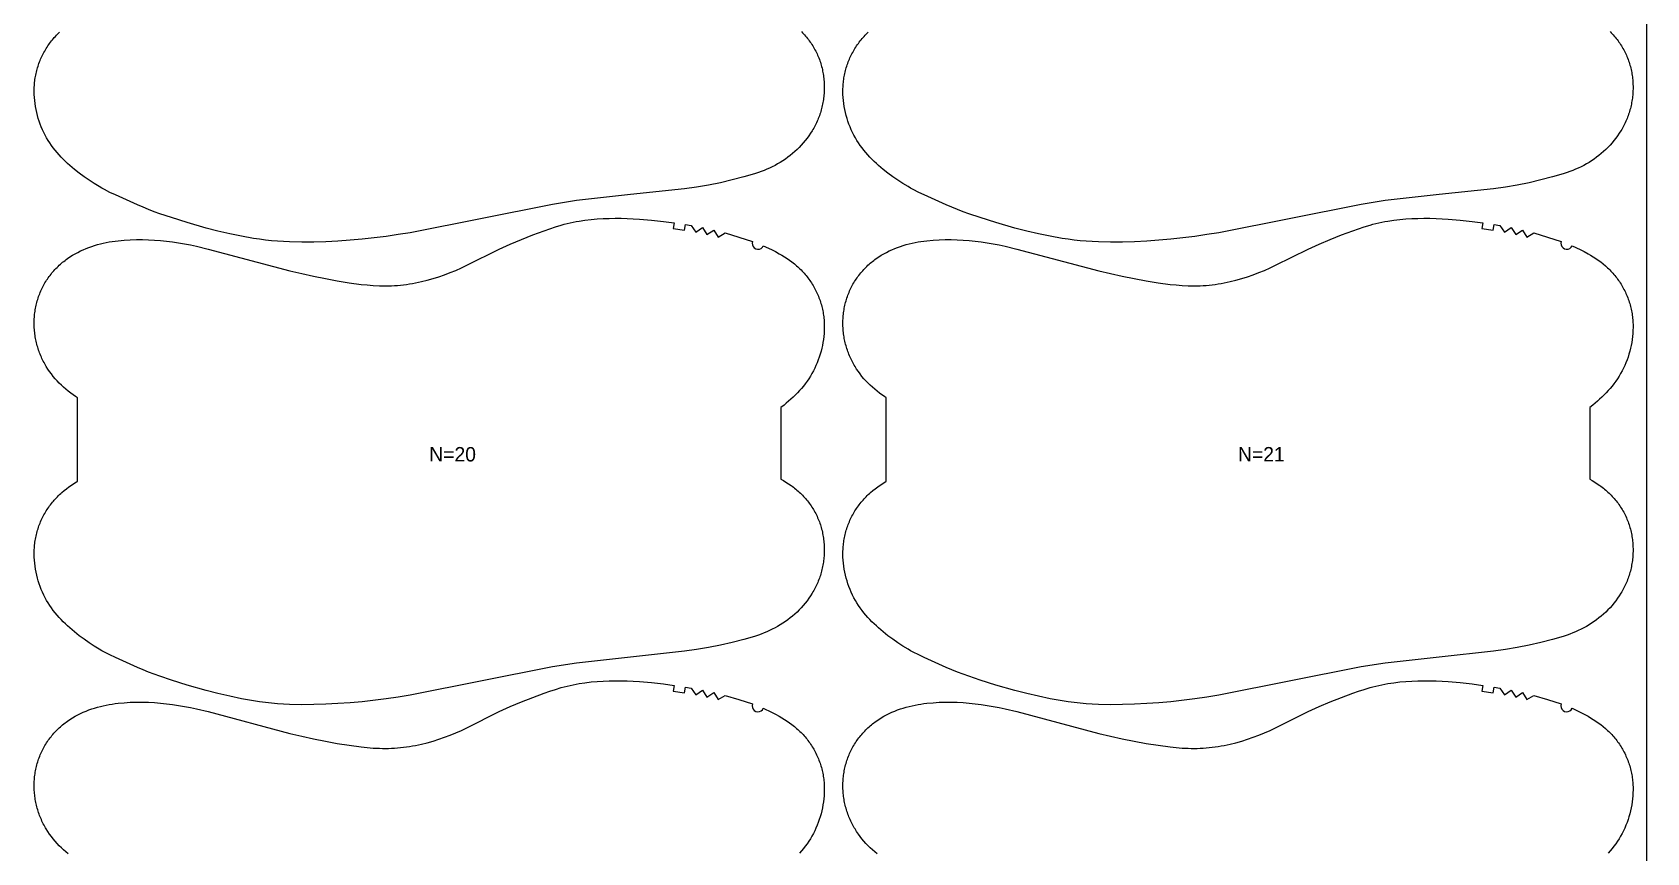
# Model space of a CAD drawing. Header units: inches. Extents: x 0 to 1960, y -78 to 1069.
# Drawn here: x 1401 to 1960, y 206 to 490 of the extents above; entities that cross this region are included whole.
import ezdxf

# ---------------------------------------------------------------- set-up
doc = ezdxf.new("R2010")
doc.units = ezdxf.units.IN

msp = doc.modelspace()

# ---------------------------------------------------------------- linework, layer by layer
at = {"layer": '1'}
for points in [[(0, -77.8574), (1959.7864, -77.8574), (1959.7864, 1068.9969), (0, 1068.9969), (0, -77.8574)], [(1653.9397, 416.1604), (1656.7459, 414.858), (1658.122, 414.1501), (1659.4776, 413.4018), (1660.3824, 412.8713), (1661.275, 412.32), (1662.1533, 411.7469), (1663.0151, 411.1507), (1663.8585, 410.53), (1664.6814, 409.8838), (1665.4817, 409.2107), (1665.8727, 408.8637), (1666.2573, 408.5095), (1666.6353, 408.1481), (1667.0064, 407.7795), (1667.3706, 407.4039), (1667.7278, 407.0213), (1668.0778, 406.6321), (1668.4206, 406.2363), (1668.7559, 405.8341), (1669.0837, 405.4257), (1669.4039, 405.0111), (1669.7163, 404.5906), (1670.0208, 404.1643), (1670.3173, 403.7323), (1670.6056, 403.2949), (1670.8858, 402.8521), (1671.1575, 402.4041), (1671.4208, 401.951), (1671.6754, 401.4931), (1671.9213, 401.0305), (1672.1585, 400.5633), (1672.3869, 400.0918), (1672.6063, 399.6161), (1672.8167, 399.1364), (1673.018, 398.6528), (1673.2102, 398.1656), (1673.3932, 397.6748), (1673.5668, 397.1808), (1673.731, 396.6836), (1673.8858, 396.1835), (1674.0311, 395.6805), (1674.1667, 395.1749), (1674.2926, 394.6669), (1674.4088, 394.1567), (1674.5151, 393.6443), (1674.6116, 393.13), (1674.6985, 392.6139), (1674.7757, 392.0963), (1674.8433, 391.5773), (1674.9014, 391.0571), (1674.9502, 390.5358), (1674.9895, 390.0137), (1675.0196, 389.4909), (1675.0405, 388.9676), (1675.055, 387.9201), (1675.0335, 386.8727), (1674.9766, 385.8267), (1674.885, 384.7835), (1674.759, 383.7441), (1674.5994, 382.7094), (1674.4066, 381.6802), (1674.1811, 380.6574), (1673.9236, 379.642), (1673.6346, 378.6348), (1673.3145, 377.6366), (1672.964, 376.6485), (1672.583, 375.6717), (1672.1716, 374.7076), (1671.73, 373.7573), (1671.2581, 372.8222), (1670.7559, 371.9037), (1670.2235, 371.003), (1669.661, 370.1215), (1669.0687, 369.2601), (1668.4482, 368.4187), (1667.8015, 367.5966), (1667.1304, 366.7934), (1666.4369, 366.0084), (1665.7229, 365.2413), (1664.9904, 364.4914), (1664.2412, 363.7582), (1663.4772, 363.0411), (1662.6991, 362.3397), (1661.9078, 361.6536), (1661.1041, 360.9821), (1660.055, 360.151), (1660.055, 335.3337), (1660.877, 334.8873), (1661.7806, 334.3568), (1662.6656, 333.796), (1663.5306, 333.205), (1663.9551, 332.8982), (1664.3741, 332.584), (1664.7873, 332.2623), (1665.1945, 331.9332), (1665.5956, 331.5967), (1665.9904, 331.2528), (1666.3786, 330.9016), (1666.7601, 330.5431), (1667.1347, 330.1772), (1667.5023, 329.8042), (1667.8626, 329.4242), (1668.2156, 329.0374), (1668.5611, 328.6438), (1668.899, 328.2436), (1669.2291, 327.8369), (1669.5512, 327.424), (1669.8652, 327.0049), (1670.1709, 326.5798), (1670.4683, 326.1488), (1670.7572, 325.7121), (1671.0373, 325.2699), (1671.3086, 324.8222), (1671.5709, 324.3691), (1671.8241, 323.911), (1672.068, 323.4478), (1672.3026, 322.9799), (1672.5278, 322.5073), (1672.7436, 322.0304), (1672.95, 321.5492), (1673.147, 321.064), (1673.3344, 320.5751), (1673.5123, 320.0826), (1673.6806, 319.5867), (1673.8393, 319.0876), (1673.9884, 318.5855), (1674.1278, 318.0807), (1674.2575, 317.5732), (1674.3774, 317.0634), (1674.4876, 316.5515), (1674.5879, 316.0376), (1674.6784, 315.5219), (1674.759, 315.0046), (1674.8299, 314.4859), (1674.891, 313.966), (1674.9424, 313.445), (1674.9841, 312.9231), (1675.0162, 312.4005), (1675.0387, 311.8773), (1675.0516, 311.3538), (1675.055, 310.8301), (1675.0489, 310.3063), (1675.0333, 309.7828), (1675.0083, 309.2595), (1674.9739, 308.7367), (1674.9301, 308.2147), (1674.877, 307.6934), (1674.8147, 307.1732), (1674.743, 306.6542), (1674.6622, 306.1366), (1674.572, 305.6205), (1674.4727, 305.1062), (1674.3641, 304.5938), (1674.2464, 304.0834), (1674.1195, 303.5754), (1673.9834, 303.0697), (1673.8382, 302.5667), (1673.6838, 302.0665), (1673.5203, 301.5692), (1673.3478, 301.0751), (1673.1661, 300.5843), (1672.9754, 300.097), (1672.7756, 299.6134), (1672.5668, 299.1336), (1672.3491, 298.6577), (1672.1227, 298.186), (1671.8878, 297.7183), (1671.6443, 297.2549), (1671.3927, 296.7959), (1671.1329, 296.3413), (1670.8651, 295.8912), (1670.3063, 295.0051), (1669.7175, 294.1383), (1669.0998, 293.2917), (1668.4547, 292.4659), (1667.7831, 291.6618), (1667.086, 290.88), (1666.3643, 290.121), (1665.6189, 289.3853), (1664.8507, 288.6737), (1664.0604, 287.9865), (1663.2489, 287.3245), (1662.4172, 286.6881), (1661.5661, 286.0779), (1660.6966, 285.4939), (1659.8099, 284.9363), (1658.9071, 284.4051), (1657.9892, 283.9003), (1657.0573, 283.4221), (1656.1125, 282.9704), (1655.1559, 282.5453), (1654.1887, 282.1465), (1653.2118, 281.7718), (1652.2266, 281.4189), (1651.2341, 281.0851), (1649.2321, 280.4652), (1647.2152, 279.8922), (1643.1607, 278.8344), (1639.0809, 277.8882), (1634.9744, 277.0588), (1630.8441, 276.3575), (1626.6947, 275.7862), (1607.9483, 273.7968), (1589.2128, 271.7068), (1580.9426, 270.3655), (1531.6347, 260.573), (1527.4989, 259.9069), (1523.3509, 259.3173), (1515.0311, 258.3276), (1510.8584, 257.9563), (1506.6788, 257.6705), (1502.4947, 257.4653), (1498.3071, 257.3416), (1494.1174, 257.308), (1489.9293, 257.3965), (1487.8373, 257.4977), (1485.7477, 257.6399), (1483.6614, 257.8241), (1481.5795, 258.0512), (1479.5025, 258.3215), (1477.4311, 258.6323), (1473.3053, 259.3614), (1469.2035, 260.2125), (1465.1241, 261.1654), (1461.0658, 262.2049), (1454.4491, 264.0931), (1449.0251, 265.8017), (1445.0522, 267.1351), (1443.0807, 267.842), (1441.1243, 268.5874), (1439.1856, 269.3765), (1437.2607, 270.2005), (1429.615, 273.6378), (1427.7277, 274.5454), (1425.867, 275.5033), (1424.9493, 276.0062), (1424.0407, 276.5255), (1422.2503, 277.6108), (1420.4955, 278.7546), (1418.7762, 279.9521), (1417.093, 281.2), (1415.4509, 282.5009), (1414.6472, 283.1724), (1413.8559, 283.8586), (1413.0778, 284.5599), (1412.3138, 285.277), (1411.5646, 286.0102), (1410.8321, 286.7601), (1410.1181, 287.5272), (1409.4246, 288.3122), (1408.7535, 289.1154), (1408.1068, 289.9375), (1407.4863, 290.7789), (1406.894, 291.6403), (1406.3315, 292.5218), (1405.7991, 293.4225), (1405.2969, 294.341), (1404.825, 295.2761), (1404.3834, 296.2264), (1403.972, 297.1905), (1403.591, 298.1673), (1403.2405, 299.1554), (1402.9204, 300.1536), (1402.6314, 301.1608), (1402.3739, 302.1762), (1402.1484, 303.199), (1401.9556, 304.2282), (1401.796, 305.263), (1401.67, 306.3023), (1401.5784, 307.3455), (1401.5215, 308.3915), (1401.5, 309.4389), (1401.5145, 310.4864), (1401.5354, 311.0097), (1401.5655, 311.5325), (1401.6048, 312.0546), (1401.6536, 312.5759), (1401.7117, 313.0961), (1401.7793, 313.6151), (1401.8565, 314.1327), (1401.9434, 314.6488), (1402.0399, 315.1631), (1402.1462, 315.6755), (1402.2624, 316.1857), (1402.3883, 316.6938), (1402.5239, 317.1993), (1402.6692, 317.7023), (1402.8239, 318.2024), (1402.9882, 318.6996), (1403.1618, 319.1936), (1403.3448, 319.6844), (1403.537, 320.1716), (1403.7383, 320.6552), (1403.9487, 321.1349), (1404.1681, 321.6106), (1404.3965, 322.0821), (1404.6336, 322.5493), (1404.8796, 323.0119), (1405.1342, 323.4698), (1405.3975, 323.9229), (1405.6692, 324.3709), (1405.9493, 324.8137), (1406.2377, 325.2511), (1406.5342, 325.6831), (1406.8387, 326.1094), (1407.1511, 326.5299), (1407.4713, 326.9445), (1407.7991, 327.353), (1408.1344, 327.7551), (1408.4772, 328.1509), (1408.8272, 328.5402), (1409.1844, 328.9227), (1409.5486, 329.2983), (1409.9197, 329.6669), (1410.2977, 330.0283), (1410.6823, 330.3825), (1411.0733, 330.7295), (1411.8736, 331.4026), (1412.6965, 332.0488), (1413.5399, 332.6695), (1414.4017, 333.2657), (1415.28, 333.8388), (1416.1725, 334.3901), (1416.5, 334.5821), (1416.5, 363.5716), (1415.8584, 363.9751), (1414.9889, 364.559), (1414.1378, 365.1693), (1413.3061, 365.8057), (1412.4946, 366.4677), (1411.7043, 367.1548), (1410.9361, 367.8665), (1410.1906, 368.6022), (1409.469, 369.3612), (1408.7719, 370.143), (1408.1003, 370.9471), (1407.4552, 371.7729), (1406.8375, 372.6195), (1406.2487, 373.4863), (1405.6899, 374.3724), (1405.4221, 374.8225), (1405.1623, 375.2771), (1404.9107, 375.7361), (1404.6672, 376.1995), (1404.4323, 376.6672), (1404.2058, 377.1389), (1403.9882, 377.6148), (1403.7794, 378.0945), (1403.5796, 378.5782), (1403.3889, 379.0655), (1403.2072, 379.5563), (1403.0347, 380.0504), (1402.8712, 380.5476), (1402.7168, 381.0479), (1402.5716, 381.5509), (1402.4355, 382.0566), (1402.3086, 382.5646), (1402.1909, 383.075), (1402.0823, 383.5874), (1401.983, 384.1017), (1401.8928, 384.6178), (1401.812, 385.1354), (1401.7403, 385.6544), (1401.678, 386.1746), (1401.6249, 386.6959), (1401.5811, 387.2179), (1401.5467, 387.7407), (1401.5217, 388.2639), (1401.5061, 388.7875), (1401.5, 389.3113), (1401.5034, 389.835), (1401.5163, 390.3585), (1401.5388, 390.8816), (1401.5709, 391.4043), (1401.6126, 391.9261), (1401.664, 392.4471), (1401.7251, 392.9671), (1401.796, 393.4858), (1401.8766, 394.0031), (1401.9671, 394.5187), (1402.0674, 395.0327), (1402.1776, 395.5446), (1402.2975, 396.0544), (1402.4272, 396.5618), (1402.5666, 397.0667), (1402.7157, 397.5688), (1402.8744, 398.0679), (1403.0427, 398.5638), (1403.2206, 399.0563), (1403.408, 399.5452), (1403.605, 400.0304), (1403.8114, 400.5115), (1404.0272, 400.9885), (1404.2524, 401.4611), (1404.487, 401.929), (1404.7309, 402.3922), (1404.9841, 402.8503), (1405.2464, 403.3033), (1405.5177, 403.7511), (1405.7978, 404.1933), (1406.0867, 404.63), (1406.384, 405.061), (1406.6898, 405.4861), (1407.0038, 405.9052), (1407.3259, 406.3181), (1407.656, 406.7248), (1407.9939, 407.1249), (1408.3394, 407.5186), (1408.6924, 407.9054), (1409.0527, 408.2854), (1409.4203, 408.6584), (1409.7949, 409.0243), (1410.1764, 409.3828), (1410.5646, 409.734), (1410.9594, 410.0779), (1411.3605, 410.4144), (1411.7677, 410.7435), (1412.1809, 411.0652), (1412.5999, 411.3794), (1413.0244, 411.6861), (1413.8894, 412.2772), (1414.7744, 412.838), (1415.678, 413.3685), (1416.5985, 413.8684), (1417.5345, 414.3377), (1418.4848, 414.7767), (1419.4483, 415.186), (1420.4239, 415.566), (1421.4103, 415.9173), (1422.4064, 416.2404), (1423.4111, 416.5356), (1424.4233, 416.8037), (1425.4419, 417.0451), (1426.466, 417.261), (1427.4952, 417.4529), (1428.5287, 417.6219), (1429.5658, 417.7694), (1430.606, 417.8967), (1432.6925, 418.0959), (1434.7837, 418.2284), (1436.8772, 418.2973), (1438.9714, 418.3036), (1441.0648, 418.2489), (1443.1557, 418.135), (1445.2433, 417.9658), (1447.3267, 417.7461), (1449.4051, 417.4804), (1451.4776, 417.1725), (1453.5432, 416.8223), (1455.6007, 416.4291), (1457.6489, 415.992), (1461.7182, 414.9996), (1490.0628, 407.4744), (1494.1364, 406.4961), (1498.2269, 405.5909), (1502.334, 404.7648), (1506.4557, 404.0152), (1510.5906, 403.3453), (1514.7429, 402.79), (1516.8269, 402.5697), (1518.9154, 402.4003), (1521.0068, 402.2934), (1522.0532, 402.267), (1523.0999, 402.2605), (1524.1466, 402.2751), (1525.1929, 402.3108), (1526.2386, 402.3672), (1527.2831, 402.4439), (1528.326, 402.5406), (1529.367, 402.657), (1530.4057, 402.7926), (1531.4416, 402.9472), (1532.4745, 403.1203), (1533.504, 403.3115), (1535.5527, 403.7458), (1537.5868, 404.2461), (1539.6052, 404.808), (1541.6067, 405.4281), (1543.589, 406.1062), (1545.5497, 406.843), (1547.4865, 407.6389), (1549.3982, 408.4923), (1551.2896, 409.3913), (1562.5331, 415.0095), (1566.3468, 416.7428), (1570.207, 418.371), (1574.1029, 419.9097), (1578.0326, 421.3625), (1580.0109, 422.0545), (1582.0009, 422.7103), (1584.0056, 423.3151), (1585.0144, 423.5936), (1586.028, 423.8538), (1587.0467, 424.0941), (1588.0701, 424.3148), (1589.0977, 424.5163), (1590.1291, 424.6992), (1592.2011, 425.0114), (1594.2822, 425.2557), (1596.3689, 425.437), (1598.4596, 425.5613), (1600.5529, 425.6351), (1602.6475, 425.6649), (1604.7424, 425.656), (1606.8365, 425.6093), (1608.9294, 425.5244), (1611.0201, 425.401), (1615.1937, 425.0446), (1619.3567, 424.5722), (1623.0279, 424.0839), (1622.7469, 422.1037), (1626.661, 421.5082), (1626.9823, 423.4822), (1628.9545, 423.1501), (1630.5556, 420.8291), (1632.8864, 422.415), (1634.4225, 420.0525), (1636.796, 421.5705), (1638.2578, 419.1621), (1640.6773, 420.6054), (1645.4681, 419.1777), (1650.2254, 417.6423), (1650.0962, 417.0358), (1650.1591, 416.4189), (1650.4079, 415.851), (1650.8187, 415.3865), (1651.352, 415.0703), (1651.9566, 414.9326), (1652.5743, 414.9867), (1653.1457, 415.2274), (1653.6159, 415.6316), (1653.9397, 416.1604)], [(1933.9397, 416.1604), (1936.7459, 414.858), (1938.122, 414.1501), (1939.4776, 413.4018), (1940.3824, 412.8713), (1941.275, 412.32), (1942.1533, 411.7469), (1943.0151, 411.1507), (1943.8585, 410.53), (1944.6814, 409.8838), (1945.4817, 409.2107), (1945.8727, 408.8637), (1946.2573, 408.5095), (1946.6353, 408.1481), (1947.0064, 407.7795), (1947.3706, 407.4039), (1947.7278, 407.0213), (1948.0778, 406.6321), (1948.4206, 406.2363), (1948.7559, 405.8341), (1949.0837, 405.4257), (1949.4039, 405.0111), (1949.7163, 404.5906), (1950.0208, 404.1643), (1950.3173, 403.7323), (1950.6056, 403.2949), (1950.8858, 402.8521), (1951.1575, 402.4041), (1951.4208, 401.951), (1951.6754, 401.4931), (1951.9213, 401.0305), (1952.1585, 400.5633), (1952.3869, 400.0918), (1952.6063, 399.6161), (1952.8167, 399.1364), (1953.018, 398.6528), (1953.2102, 398.1656), (1953.3932, 397.6748), (1953.5668, 397.1808), (1953.731, 396.6836), (1953.8858, 396.1835), (1954.0311, 395.6805), (1954.1667, 395.1749), (1954.2926, 394.6669), (1954.4088, 394.1567), (1954.5151, 393.6443), (1954.6116, 393.13), (1954.6985, 392.6139), (1954.7757, 392.0963), (1954.8433, 391.5773), (1954.9014, 391.0571), (1954.9502, 390.5358), (1954.9895, 390.0137), (1955.0196, 389.4909), (1955.0405, 388.9676), (1955.055, 387.9201), (1955.0335, 386.8727), (1954.9766, 385.8267), (1954.885, 384.7835), (1954.759, 383.7441), (1954.5994, 382.7094), (1954.4066, 381.6802), (1954.1811, 380.6574), (1953.9236, 379.642), (1953.6346, 378.6348), (1953.3145, 377.6366), (1952.964, 376.6485), (1952.583, 375.6717), (1952.1716, 374.7076), (1951.73, 373.7573), (1951.2581, 372.8222), (1950.7559, 371.9037), (1950.2235, 371.003), (1949.661, 370.1215), (1949.0687, 369.2601), (1948.4482, 368.4187), (1947.8015, 367.5966), (1947.1304, 366.7934), (1946.4369, 366.0084), (1945.7229, 365.2413), (1944.9904, 364.4914), (1944.2412, 363.7582), (1943.4772, 363.0411), (1942.6991, 362.3397), (1941.9078, 361.6536), (1941.1041, 360.9821), (1940.055, 360.151), (1940.055, 335.3337), (1940.877, 334.8873), (1941.7806, 334.3568), (1942.6656, 333.796), (1943.5306, 333.205), (1943.9551, 332.8982), (1944.3741, 332.584), (1944.7873, 332.2623), (1945.1945, 331.9332), (1945.5956, 331.5967), (1945.9904, 331.2528), (1946.3786, 330.9016), (1946.7601, 330.5431), (1947.1347, 330.1772), (1947.5023, 329.8042), (1947.8626, 329.4242), (1948.2156, 329.0374), (1948.5611, 328.6438), (1948.899, 328.2436), (1949.2291, 327.8369), (1949.5512, 327.424), (1949.8652, 327.0049), (1950.1709, 326.5798), (1950.4683, 326.1488), (1950.7572, 325.7121), (1951.0373, 325.2699), (1951.3086, 324.8222), (1951.5709, 324.3691), (1951.8241, 323.911), (1952.068, 323.4478), (1952.3026, 322.9799), (1952.5278, 322.5073), (1952.7436, 322.0304), (1952.95, 321.5492), (1953.147, 321.064), (1953.3344, 320.5751), (1953.5123, 320.0826), (1953.6806, 319.5867), (1953.8393, 319.0876), (1953.9884, 318.5855), (1954.1278, 318.0807), (1954.2575, 317.5732), (1954.3774, 317.0634), (1954.4876, 316.5515), (1954.5879, 316.0376), (1954.6784, 315.5219), (1954.759, 315.0046), (1954.8299, 314.4859), (1954.891, 313.966), (1954.9424, 313.445), (1954.9841, 312.9231), (1955.0162, 312.4005), (1955.0387, 311.8773), (1955.0516, 311.3538), (1955.055, 310.8301), (1955.0489, 310.3063), (1955.0333, 309.7828), (1955.0083, 309.2595), (1954.9739, 308.7367), (1954.9301, 308.2147), (1954.877, 307.6934), (1954.8147, 307.1732), (1954.743, 306.6542), (1954.6622, 306.1366), (1954.572, 305.6205), (1954.4727, 305.1062), (1954.3641, 304.5938), (1954.2464, 304.0834), (1954.1195, 303.5754), (1953.9834, 303.0697), (1953.8382, 302.5667), (1953.6838, 302.0665), (1953.5203, 301.5692), (1953.3478, 301.0751), (1953.1661, 300.5843), (1952.9754, 300.097), (1952.7756, 299.6134), (1952.5668, 299.1336), (1952.3491, 298.6577), (1952.1227, 298.186), (1951.8878, 297.7183), (1951.6443, 297.2549), (1951.3927, 296.7959), (1951.1329, 296.3413), (1950.8651, 295.8912), (1950.3063, 295.0051), (1949.7175, 294.1383), (1949.0998, 293.2917), (1948.4547, 292.4659), (1947.7831, 291.6618), (1947.086, 290.88), (1946.3643, 290.121), (1945.6189, 289.3853), (1944.8507, 288.6737), (1944.0604, 287.9865), (1943.2489, 287.3245), (1942.4172, 286.6881), (1941.5661, 286.0779), (1940.6966, 285.4939), (1939.8099, 284.9363), (1938.9071, 284.4051), (1937.9892, 283.9003), (1937.0573, 283.4221), (1936.1125, 282.9704), (1935.1559, 282.5453), (1934.1887, 282.1465), (1933.2118, 281.7718), (1932.2266, 281.4189), (1931.2341, 281.0851), (1929.2321, 280.4652), (1927.2152, 279.8922), (1923.1607, 278.8344), (1919.0809, 277.8882), (1914.9744, 277.0588), (1910.8441, 276.3575), (1906.6947, 275.7862), (1887.9483, 273.7968), (1869.2128, 271.7068), (1860.9426, 270.3655), (1811.6347, 260.573), (1807.4989, 259.9069), (1803.3509, 259.3173), (1795.0311, 258.3276), (1790.8584, 257.9563), (1786.6788, 257.6705), (1782.4947, 257.4653), (1778.3071, 257.3416), (1774.1174, 257.308), (1769.9293, 257.3965), (1767.8373, 257.4977), (1765.7477, 257.6399), (1763.6614, 257.8241), (1761.5795, 258.0512), (1759.5025, 258.3215), (1757.4311, 258.6323), (1753.3053, 259.3614), (1749.2035, 260.2125), (1745.1241, 261.1654), (1741.0658, 262.2049), (1734.4491, 264.0931), (1729.0251, 265.8017), (1725.0522, 267.1351), (1723.0807, 267.842), (1721.1243, 268.5874), (1719.1856, 269.3765), (1717.2607, 270.2005), (1709.615, 273.6378), (1707.7277, 274.5454), (1705.867, 275.5033), (1704.9493, 276.0062), (1704.0407, 276.5255), (1702.2503, 277.6108), (1700.4955, 278.7546), (1698.7762, 279.9521), (1697.093, 281.2), (1695.4509, 282.5009), (1694.6472, 283.1724), (1693.8559, 283.8586), (1693.0778, 284.5599), (1692.3138, 285.277), (1691.5646, 286.0102), (1690.8321, 286.7601), (1690.1181, 287.5272), (1689.4246, 288.3122), (1688.7535, 289.1154), (1688.1068, 289.9375), (1687.4863, 290.7789), (1686.894, 291.6403), (1686.3315, 292.5218), (1685.7991, 293.4225), (1685.2969, 294.341), (1684.825, 295.2761), (1684.3834, 296.2264), (1683.972, 297.1905), (1683.591, 298.1673), (1683.2405, 299.1554), (1682.9204, 300.1536), (1682.6314, 301.1608), (1682.3739, 302.1762), (1682.1484, 303.199), (1681.9556, 304.2282), (1681.796, 305.263), (1681.67, 306.3023), (1681.5784, 307.3455), (1681.5215, 308.3915), (1681.5, 309.4389), (1681.5145, 310.4864), (1681.5354, 311.0097), (1681.5655, 311.5325), (1681.6048, 312.0546), (1681.6536, 312.5759), (1681.7117, 313.0961), (1681.7793, 313.6151), (1681.8565, 314.1327), (1681.9434, 314.6488), (1682.0399, 315.1631), (1682.1462, 315.6755), (1682.2624, 316.1857), (1682.3883, 316.6938), (1682.5239, 317.1993), (1682.6692, 317.7023), (1682.8239, 318.2024), (1682.9882, 318.6996), (1683.1618, 319.1936), (1683.3448, 319.6844), (1683.537, 320.1716), (1683.7383, 320.6552), (1683.9487, 321.1349), (1684.1681, 321.6106), (1684.3965, 322.0821), (1684.6336, 322.5493), (1684.8796, 323.0119), (1685.1342, 323.4698), (1685.3975, 323.9229), (1685.6692, 324.3709), (1685.9493, 324.8137), (1686.2377, 325.2511), (1686.5342, 325.6831), (1686.8387, 326.1094), (1687.1511, 326.5299), (1687.4713, 326.9445), (1687.7991, 327.353), (1688.1344, 327.7551), (1688.4772, 328.1509), (1688.8272, 328.5402), (1689.1844, 328.9227), (1689.5486, 329.2983), (1689.9197, 329.6669), (1690.2977, 330.0283), (1690.6823, 330.3825), (1691.0733, 330.7295), (1691.8736, 331.4026), (1692.6965, 332.0488), (1693.5399, 332.6695), (1694.4017, 333.2657), (1695.28, 333.8388), (1696.1725, 334.3901), (1696.5, 334.5821), (1696.5, 363.5716), (1695.8584, 363.9751), (1694.9889, 364.559), (1694.1378, 365.1693), (1693.3061, 365.8057), (1692.4946, 366.4677), (1691.7043, 367.1548), (1690.9361, 367.8665), (1690.1906, 368.6022), (1689.469, 369.3612), (1688.7719, 370.143), (1688.1003, 370.9471), (1687.4552, 371.7729), (1686.8375, 372.6195), (1686.2487, 373.4863), (1685.6899, 374.3724), (1685.4221, 374.8225), (1685.1623, 375.2771), (1684.9107, 375.7361), (1684.6672, 376.1995), (1684.4323, 376.6672), (1684.2058, 377.1389), (1683.9882, 377.6148), (1683.7794, 378.0945), (1683.5796, 378.5782), (1683.3889, 379.0655), (1683.2072, 379.5563), (1683.0347, 380.0504), (1682.8712, 380.5476), (1682.7168, 381.0479), (1682.5716, 381.5509), (1682.4355, 382.0566), (1682.3086, 382.5646), (1682.1909, 383.075), (1682.0823, 383.5874), (1681.983, 384.1017), (1681.8928, 384.6178), (1681.812, 385.1354), (1681.7403, 385.6544), (1681.678, 386.1746), (1681.6249, 386.6959), (1681.5811, 387.2179), (1681.5467, 387.7407), (1681.5217, 388.2639), (1681.5061, 388.7875), (1681.5, 389.3113), (1681.5034, 389.835), (1681.5163, 390.3585), (1681.5388, 390.8816), (1681.5709, 391.4043), (1681.6126, 391.9261), (1681.664, 392.4471), (1681.7251, 392.9671), (1681.796, 393.4858), (1681.8766, 394.0031), (1681.9671, 394.5187), (1682.0674, 395.0327), (1682.1776, 395.5446), (1682.2975, 396.0544), (1682.4272, 396.5618), (1682.5666, 397.0667), (1682.7157, 397.5688), (1682.8744, 398.0679), (1683.0427, 398.5638), (1683.2206, 399.0563), (1683.408, 399.5452), (1683.605, 400.0304), (1683.8114, 400.5115), (1684.0272, 400.9885), (1684.2524, 401.4611), (1684.487, 401.929), (1684.7309, 402.3922), (1684.9841, 402.8503), (1685.2464, 403.3033), (1685.5177, 403.7511), (1685.7978, 404.1933), (1686.0867, 404.63), (1686.384, 405.061), (1686.6898, 405.4861), (1687.0038, 405.9052), (1687.3259, 406.3181), (1687.656, 406.7248), (1687.9939, 407.1249), (1688.3394, 407.5186), (1688.6924, 407.9054), (1689.0527, 408.2854), (1689.4203, 408.6584), (1689.7949, 409.0243), (1690.1764, 409.3828), (1690.5646, 409.734), (1690.9594, 410.0779), (1691.3605, 410.4144), (1691.7677, 410.7435), (1692.1809, 411.0652), (1692.5999, 411.3794), (1693.0244, 411.6861), (1693.8894, 412.2772), (1694.7744, 412.838), (1695.678, 413.3685), (1696.5985, 413.8684), (1697.5345, 414.3377), (1698.4848, 414.7767), (1699.4483, 415.186), (1700.4239, 415.566), (1701.4103, 415.9173), (1702.4064, 416.2404), (1703.4111, 416.5356), (1704.4233, 416.8037), (1705.4419, 417.0451), (1706.466, 417.261), (1707.4952, 417.4529), (1708.5287, 417.6219), (1709.5658, 417.7694), (1710.606, 417.8967), (1712.6925, 418.0959), (1714.7837, 418.2284), (1716.8772, 418.2973), (1718.9714, 418.3036), (1721.0648, 418.2489), (1723.1557, 418.135), (1725.2433, 417.9658), (1727.3267, 417.7461), (1729.4051, 417.4804), (1731.4776, 417.1725), (1733.5432, 416.8223), (1735.6007, 416.4291), (1737.6489, 415.992), (1741.7182, 414.9996), (1770.0628, 407.4744), (1774.1364, 406.4961), (1778.2269, 405.5909), (1782.334, 404.7648), (1786.4557, 404.0152), (1790.5906, 403.3453), (1794.7429, 402.79), (1796.8269, 402.5697), (1798.9154, 402.4003), (1801.0068, 402.2934), (1802.0532, 402.267), (1803.0999, 402.2605), (1804.1466, 402.2751), (1805.1929, 402.3108), (1806.2386, 402.3672), (1807.2831, 402.4439), (1808.326, 402.5406), (1809.367, 402.657), (1810.4057, 402.7926), (1811.4416, 402.9472), (1812.4745, 403.1203), (1813.504, 403.3115), (1815.5527, 403.7458), (1817.5868, 404.2461), (1819.6052, 404.808), (1821.6067, 405.4281), (1823.589, 406.1062), (1825.5497, 406.843), (1827.4865, 407.6389), (1829.3982, 408.4923), (1831.2896, 409.3913), (1842.5331, 415.0095), (1846.3468, 416.7428), (1850.207, 418.371), (1854.1029, 419.9097), (1858.0326, 421.3625), (1860.0109, 422.0545), (1862.0009, 422.7103), (1864.0056, 423.3151), (1865.0144, 423.5936), (1866.028, 423.8538), (1867.0467, 424.0941), (1868.0701, 424.3148), (1869.0977, 424.5163), (1870.1291, 424.6992), (1872.2011, 425.0114), (1874.2822, 425.2557), (1876.3689, 425.437), (1878.4596, 425.5613), (1880.5529, 425.6351), (1882.6475, 425.6649), (1884.7424, 425.656), (1886.8365, 425.6093), (1888.9294, 425.5244), (1891.0201, 425.401), (1895.1937, 425.0446), (1899.3567, 424.5722), (1903.0279, 424.0839), (1902.7469, 422.1037), (1906.661, 421.5082), (1906.9823, 423.4822), (1908.9545, 423.1501), (1910.5556, 420.8291), (1912.8864, 422.415), (1914.4225, 420.0525), (1916.796, 421.5705), (1918.2578, 419.1621), (1920.6773, 420.6054), (1925.4681, 419.1777), (1930.2254, 417.6423), (1930.0962, 417.0358), (1930.1591, 416.4189), (1930.4079, 415.851), (1930.8187, 415.3865), (1931.352, 415.0703), (1931.9566, 414.9326), (1932.5743, 414.9867), (1933.1457, 415.2274), (1933.6159, 415.6316), (1933.9397, 416.1604)]]:
    msp.add_lwpolyline(points, close=True, dxfattribs=at)
for points in [[(1667.1347, 490.2602), (1667.5023, 489.8872), (1667.8626, 489.5072), (1668.2156, 489.1204), (1668.5611, 488.7268), (1668.899, 488.3266), (1669.2291, 487.9199), (1669.5512, 487.507), (1669.8652, 487.0879), (1670.1709, 486.6628), (1670.4683, 486.2318), (1670.7572, 485.7951), (1671.0373, 485.3529), (1671.3086, 484.9052), (1671.5709, 484.4521), (1671.8241, 483.994), (1672.068, 483.5308), (1672.3026, 483.0629), (1672.5278, 482.5903), (1672.7436, 482.1134), (1672.95, 481.6322), (1673.147, 481.147), (1673.3344, 480.6581), (1673.5123, 480.1656), (1673.6806, 479.6697), (1673.8393, 479.1706), (1673.9884, 478.6685), (1674.1278, 478.1637), (1674.2575, 477.6562), (1674.3774, 477.1464), (1674.4876, 476.6345), (1674.5879, 476.1206), (1674.6784, 475.6049), (1674.759, 475.0876), (1674.8299, 474.5689), (1674.891, 474.049), (1674.9424, 473.528), (1674.9841, 473.0061), (1675.0162, 472.4835), (1675.0387, 471.9603), (1675.0516, 471.4368), (1675.055, 470.9131), (1675.0489, 470.3893), (1675.0333, 469.8658), (1675.0083, 469.3425), (1674.9739, 468.8197), (1674.9301, 468.2977), (1674.877, 467.7764), (1674.8147, 467.2562), (1674.743, 466.7372), (1674.6622, 466.2196), (1674.572, 465.7035), (1674.4727, 465.1892), (1674.3641, 464.6768), (1674.2464, 464.1664), (1674.1195, 463.6584), (1673.9834, 463.1527), (1673.8382, 462.6497), (1673.6838, 462.1495), (1673.5203, 461.6522), (1673.3478, 461.1581), (1673.1661, 460.6673), (1672.9754, 460.18), (1672.7756, 459.6964), (1672.5668, 459.2166), (1672.3491, 458.7407), (1672.1227, 458.269), (1671.8878, 457.8013), (1671.6443, 457.3379), (1671.3927, 456.8789), (1671.1329, 456.4243), (1670.8651, 455.9742), (1670.3063, 455.0881), (1669.7175, 454.2213), (1669.0998, 453.3747), (1668.4547, 452.5489), (1667.7831, 451.7448), (1667.086, 450.963), (1666.3643, 450.204), (1665.6189, 449.4683), (1664.8507, 448.7567), (1664.0604, 448.0695), (1663.2489, 447.4075), (1662.4172, 446.7711), (1661.5661, 446.1609), (1660.6966, 445.5769), (1659.8099, 445.0193), (1658.9071, 444.4881), (1657.9892, 443.9833), (1657.0573, 443.5051), (1656.1125, 443.0534), (1655.1559, 442.6283), (1654.1887, 442.2295), (1653.2118, 441.8548), (1652.2266, 441.5019), (1651.2341, 441.1681), (1649.2321, 440.5482), (1647.2152, 439.9752), (1643.1607, 438.9174), (1639.0809, 437.9712), (1634.9744, 437.1418), (1630.8441, 436.4405), (1626.6947, 435.8692), (1607.9483, 433.8798), (1589.2128, 431.7898), (1580.9426, 430.4485), (1531.6347, 420.656), (1527.4989, 419.9899), (1523.3509, 419.4003), (1515.0311, 418.4106), (1510.8584, 418.0393), (1506.6788, 417.7535), (1502.4947, 417.5483), (1498.3071, 417.4246), (1494.1174, 417.391), (1489.9293, 417.4795), (1487.8373, 417.5807), (1485.7477, 417.7229), (1483.6614, 417.9071), (1481.5795, 418.1342), (1479.5025, 418.4045), (1477.4311, 418.7153), (1473.3053, 419.4444), (1469.2035, 420.2955), (1465.1241, 421.2484), (1461.0658, 422.2879), (1454.4491, 424.1761), (1449.0251, 425.8847), (1445.0522, 427.2181), (1443.0807, 427.925), (1441.1243, 428.6704), (1439.1856, 429.4595), (1437.2607, 430.2835), (1429.615, 433.7208), (1427.7277, 434.6284), (1425.867, 435.5863), (1424.9493, 436.0892), (1424.0407, 436.6085), (1422.2503, 437.6938), (1420.4955, 438.8376), (1418.7762, 440.0351), (1417.093, 441.283), (1415.4509, 442.5839), (1414.6472, 443.2554), (1413.8559, 443.9416), (1413.0778, 444.6429), (1412.3138, 445.36), (1411.5646, 446.0932), (1410.8321, 446.8431), (1410.1181, 447.6102), (1409.4246, 448.3952), (1408.7535, 449.1984), (1408.1068, 450.0205), (1407.4863, 450.8619), (1406.894, 451.7233), (1406.3315, 452.6048), (1405.7991, 453.5055), (1405.2969, 454.424), (1404.825, 455.3591), (1404.3834, 456.3094), (1403.972, 457.2735), (1403.591, 458.2503), (1403.2405, 459.2384), (1402.9204, 460.2366), (1402.6314, 461.2438), (1402.3739, 462.2592), (1402.1484, 463.282), (1401.9556, 464.3112), (1401.796, 465.346), (1401.67, 466.3853), (1401.5784, 467.4285), (1401.5215, 468.4745), (1401.5, 469.5219), (1401.5145, 470.5694), (1401.5354, 471.0927), (1401.5655, 471.6155), (1401.6048, 472.1376), (1401.6536, 472.6589), (1401.7117, 473.1791), (1401.7793, 473.6981), (1401.8565, 474.2157), (1401.9434, 474.7318), (1402.0399, 475.2461), (1402.1462, 475.7585), (1402.2624, 476.2687), (1402.3883, 476.7768), (1402.5239, 477.2823), (1402.6692, 477.7853), (1402.8239, 478.2854), (1402.9882, 478.7826), (1403.1618, 479.2766), (1403.3448, 479.7674), (1403.537, 480.2546), (1403.7383, 480.7382), (1403.9487, 481.2179), (1404.1681, 481.6936), (1404.3965, 482.1651), (1404.6336, 482.6323), (1404.8796, 483.0949), (1405.1342, 483.5528), (1405.3975, 484.0059), (1405.6692, 484.4539), (1405.9493, 484.8967), (1406.2377, 485.3341), (1406.5342, 485.7661), (1406.8387, 486.1924), (1407.1511, 486.6129), (1407.4713, 487.0275), (1407.7991, 487.436), (1408.1344, 487.8381), (1408.4772, 488.2339), (1408.8272, 488.6232), (1409.1844, 489.0057), (1409.5486, 489.3813), (1409.9197, 489.7499), (1410.2977, 490.1113)], [(1947.1347, 490.2602), (1947.5023, 489.8872), (1947.8626, 489.5072), (1948.2156, 489.1204), (1948.5611, 488.7268), (1948.899, 488.3266), (1949.2291, 487.9199), (1949.5512, 487.507), (1949.8652, 487.0879), (1950.1709, 486.6628), (1950.4683, 486.2318), (1950.7572, 485.7951), (1951.0373, 485.3529), (1951.3086, 484.9052), (1951.5709, 484.4521), (1951.8241, 483.994), (1952.068, 483.5308), (1952.3026, 483.0629), (1952.5278, 482.5903), (1952.7436, 482.1134), (1952.95, 481.6322), (1953.147, 481.147), (1953.3344, 480.6581), (1953.5123, 480.1656), (1953.6806, 479.6697), (1953.8393, 479.1706), (1953.9884, 478.6685), (1954.1278, 478.1637), (1954.2575, 477.6562), (1954.3774, 477.1464), (1954.4876, 476.6345), (1954.5879, 476.1206), (1954.6784, 475.6049), (1954.759, 475.0876), (1954.8299, 474.5689), (1954.891, 474.049), (1954.9424, 473.528), (1954.9841, 473.0061), (1955.0162, 472.4835), (1955.0387, 471.9603), (1955.0516, 471.4368), (1955.055, 470.9131), (1955.0489, 470.3893), (1955.0333, 469.8658), (1955.0083, 469.3425), (1954.9739, 468.8197), (1954.9301, 468.2977), (1954.877, 467.7764), (1954.8147, 467.2562), (1954.743, 466.7372), (1954.6622, 466.2196), (1954.572, 465.7035), (1954.4727, 465.1892), (1954.3641, 464.6768), (1954.2464, 464.1664), (1954.1195, 463.6584), (1953.9834, 463.1527), (1953.8382, 462.6497), (1953.6838, 462.1495), (1953.5203, 461.6522), (1953.3478, 461.1581), (1953.1661, 460.6673), (1952.9754, 460.18), (1952.7756, 459.6964), (1952.5668, 459.2166), (1952.3491, 458.7407), (1952.1227, 458.269), (1951.8878, 457.8013), (1951.6443, 457.3379), (1951.3927, 456.8789), (1951.1329, 456.4243), (1950.8651, 455.9742), (1950.3063, 455.0881), (1949.7175, 454.2213), (1949.0998, 453.3747), (1948.4547, 452.5489), (1947.7831, 451.7448), (1947.086, 450.963), (1946.3643, 450.204), (1945.6189, 449.4683), (1944.8507, 448.7567), (1944.0604, 448.0695), (1943.2489, 447.4075), (1942.4172, 446.7711), (1941.5661, 446.1609), (1940.6966, 445.5769), (1939.8099, 445.0193), (1938.9071, 444.4881), (1937.9892, 443.9833), (1937.0573, 443.5051), (1936.1125, 443.0534), (1935.1559, 442.6283), (1934.1887, 442.2295), (1933.2118, 441.8548), (1932.2266, 441.5019), (1931.2341, 441.1681), (1929.2321, 440.5482), (1927.2152, 439.9752), (1923.1607, 438.9174), (1919.0809, 437.9712), (1914.9744, 437.1418), (1910.8441, 436.4405), (1906.6947, 435.8692), (1887.9483, 433.8798), (1869.2128, 431.7898), (1860.9426, 430.4485), (1811.6347, 420.656), (1807.4989, 419.9899), (1803.3509, 419.4003), (1795.0311, 418.4106), (1790.8584, 418.0393), (1786.6788, 417.7535), (1782.4947, 417.5483), (1778.3071, 417.4246), (1774.1174, 417.391), (1769.9293, 417.4795), (1767.8373, 417.5807), (1765.7477, 417.7229), (1763.6614, 417.9071), (1761.5795, 418.1342), (1759.5025, 418.4045), (1757.4311, 418.7153), (1753.3053, 419.4444), (1749.2035, 420.2955), (1745.1241, 421.2484), (1741.0658, 422.2879), (1734.4491, 424.1761), (1729.0251, 425.8847), (1725.0522, 427.2181), (1723.0807, 427.925), (1721.1243, 428.6704), (1719.1856, 429.4595), (1717.2607, 430.2835), (1709.615, 433.7208), (1707.7277, 434.6284), (1705.867, 435.5863), (1704.9493, 436.0892), (1704.0407, 436.6085), (1702.2503, 437.6938), (1700.4955, 438.8376), (1698.7762, 440.0351), (1697.093, 441.283), (1695.4509, 442.5839), (1694.6472, 443.2554), (1693.8559, 443.9416), (1693.0778, 444.6429), (1692.3138, 445.36), (1691.5646, 446.0932), (1690.8321, 446.8431), (1690.1181, 447.6102), (1689.4246, 448.3952), (1688.7535, 449.1984), (1688.1068, 450.0205), (1687.4863, 450.8619), (1686.894, 451.7233), (1686.3315, 452.6048), (1685.7991, 453.5055), (1685.2969, 454.424), (1684.825, 455.3591), (1684.3834, 456.3094), (1683.972, 457.2735), (1683.591, 458.2503), (1683.2405, 459.2384), (1682.9204, 460.2366), (1682.6314, 461.2438), (1682.3739, 462.2592), (1682.1484, 463.282), (1681.9556, 464.3112), (1681.796, 465.346), (1681.67, 466.3853), (1681.5784, 467.4285), (1681.5215, 468.4745), (1681.5, 469.5219), (1681.5145, 470.5694), (1681.5354, 471.0927), (1681.5655, 471.6155), (1681.6048, 472.1376), (1681.6536, 472.6589), (1681.7117, 473.1791), (1681.7793, 473.6981), (1681.8565, 474.2157), (1681.9434, 474.7318), (1682.0399, 475.2461), (1682.1462, 475.7585), (1682.2624, 476.2687), (1682.3883, 476.7768), (1682.5239, 477.2823), (1682.6692, 477.7853), (1682.8239, 478.2854), (1682.9882, 478.7826), (1683.1618, 479.2766), (1683.3448, 479.7674), (1683.537, 480.2546), (1683.7383, 480.7382), (1683.9487, 481.2179), (1684.1681, 481.6936), (1684.3965, 482.1651), (1684.6336, 482.6323), (1684.8796, 483.0949), (1685.1342, 483.5528), (1685.3975, 484.0059), (1685.6692, 484.4539), (1685.9493, 484.8967), (1686.2377, 485.3341), (1686.5342, 485.7661), (1686.8387, 486.1924), (1687.1511, 486.6129), (1687.4713, 487.0275), (1687.7991, 487.436), (1688.1344, 487.8381), (1688.4772, 488.2339), (1688.8272, 488.6232), (1689.1844, 489.0057), (1689.5486, 489.3813), (1689.9197, 489.7499), (1690.2977, 490.1113)], [(1413.3061, 205.7227), (1412.4946, 206.3847), (1411.7043, 207.0718), (1410.9361, 207.7835), (1410.1906, 208.5192), (1409.469, 209.2782), (1408.7719, 210.06), (1408.1003, 210.8641), (1407.4552, 211.6899), (1406.8375, 212.5365), (1406.2487, 213.4033), (1405.6899, 214.2894), (1405.4221, 214.7395), (1405.1623, 215.1941), (1404.9107, 215.6531), (1404.6672, 216.1165), (1404.4323, 216.5842), (1404.2058, 217.0559), (1403.9882, 217.5318), (1403.7794, 218.0115), (1403.5796, 218.4952), (1403.3889, 218.9825), (1403.2072, 219.4733), (1403.0347, 219.9674), (1402.8712, 220.4646), (1402.7168, 220.9649), (1402.5716, 221.4679), (1402.4355, 221.9736), (1402.3086, 222.4816), (1402.1909, 222.992), (1402.0823, 223.5044), (1401.983, 224.0187), (1401.8928, 224.5348), (1401.812, 225.0524), (1401.7403, 225.5714), (1401.678, 226.0916), (1401.6249, 226.6129), (1401.5811, 227.1349), (1401.5467, 227.6577), (1401.5217, 228.1809), (1401.5061, 228.7045), (1401.5, 229.2283), (1401.5034, 229.752), (1401.5163, 230.2755), (1401.5388, 230.7986), (1401.5709, 231.3213), (1401.6126, 231.8431), (1401.664, 232.3641), (1401.7251, 232.8841), (1401.796, 233.4028), (1401.8766, 233.9201), (1401.9671, 234.4357), (1402.0674, 234.9497), (1402.1776, 235.4616), (1402.2975, 235.9714), (1402.4272, 236.4788), (1402.5666, 236.9837), (1402.7157, 237.4858), (1402.8744, 237.9849), (1403.0427, 238.4808), (1403.2206, 238.9733), (1403.408, 239.4622), (1403.605, 239.9474), (1403.8114, 240.4285), (1404.0272, 240.9055), (1404.2524, 241.3781), (1404.487, 241.846), (1404.7309, 242.3092), (1404.9841, 242.7673), (1405.2464, 243.2203), (1405.5177, 243.6681), (1405.7978, 244.1103), (1406.0867, 244.547), (1406.384, 244.978), (1406.6898, 245.4031), (1407.0038, 245.8222), (1407.3259, 246.2351), (1407.656, 246.6418), (1407.9939, 247.0419), (1408.3394, 247.4356), (1408.6924, 247.8224), (1409.0527, 248.2024), (1409.4203, 248.5754), (1409.7949, 248.9413), (1410.1764, 249.2998), (1410.5646, 249.651), (1410.9594, 249.9949), (1411.3605, 250.3314), (1411.7677, 250.6605), (1412.1809, 250.9822), (1412.5999, 251.2964), (1413.0244, 251.6031), (1413.8894, 252.1942), (1414.7744, 252.755), (1415.678, 253.2855), (1416.5985, 253.7854), (1417.5345, 254.2547), (1418.4848, 254.6937), (1419.4483, 255.103), (1420.4239, 255.483), (1421.4103, 255.8343), (1422.4064, 256.1574), (1423.4111, 256.4526), (1424.4233, 256.7207), (1425.4419, 256.9621), (1426.466, 257.178), (1427.4952, 257.3699), (1428.5287, 257.5389), (1429.5658, 257.6864), (1430.606, 257.8137), (1432.6925, 258.0129), (1434.7837, 258.1454), (1436.8772, 258.2143), (1438.9714, 258.2206), (1441.0648, 258.1659), (1443.1557, 258.052), (1445.2433, 257.8828), (1447.3267, 257.6631), (1449.4051, 257.3974), (1451.4776, 257.0895), (1453.5432, 256.7393), (1455.6007, 256.3461), (1457.6489, 255.909), (1461.7182, 254.9166), (1490.0628, 247.3914), (1494.1364, 246.4131), (1498.2269, 245.5079), (1502.334, 244.6818), (1506.4557, 243.9322), (1510.5906, 243.2623), (1514.7429, 242.707), (1516.8269, 242.4867), (1518.9154, 242.3173), (1521.0068, 242.2104), (1522.0532, 242.184), (1523.0999, 242.1775), (1524.1466, 242.1921), (1525.1929, 242.2278), (1526.2386, 242.2842), (1527.2831, 242.3609), (1528.326, 242.4576), (1529.367, 242.574), (1530.4057, 242.7096), (1531.4416, 242.8642), (1532.4745, 243.0373), (1533.504, 243.2285), (1535.5527, 243.6628), (1537.5868, 244.1631), (1539.6052, 244.725), (1541.6067, 245.3451), (1543.589, 246.0232), (1545.5497, 246.76), (1547.4865, 247.5559), (1549.3982, 248.4093), (1551.2896, 249.3083), (1562.5331, 254.9265), (1566.3468, 256.6598), (1570.207, 258.288), (1574.1029, 259.8267), (1578.0326, 261.2795), (1580.0109, 261.9715), (1582.0009, 262.6273), (1584.0056, 263.2321), (1585.0144, 263.5106), (1586.028, 263.7708), (1587.0467, 264.0111), (1588.0701, 264.2318), (1589.0977, 264.4333), (1590.1291, 264.6162), (1592.2011, 264.9284), (1594.2822, 265.1727), (1596.3689, 265.354), (1598.4596, 265.4783), (1600.5529, 265.5521), (1602.6475, 265.5819), (1604.7424, 265.573), (1606.8365, 265.5263), (1608.9294, 265.4414), (1611.0201, 265.318), (1615.1937, 264.9616), (1619.3567, 264.4892), (1623.0279, 264.0009), (1622.7469, 262.0207), (1626.661, 261.4252), (1626.9823, 263.3992), (1628.9545, 263.0671), (1630.5556, 260.7461), (1632.8864, 262.332), (1634.4225, 259.9695), (1636.796, 261.4875), (1638.2578, 259.0791), (1640.6773, 260.5224), (1645.4681, 259.0947), (1650.2254, 257.5593), (1650.0962, 256.9528), (1650.1591, 256.3359), (1650.4079, 255.768), (1650.8187, 255.3035), (1651.352, 254.9873), (1651.9566, 254.8496), (1652.5743, 254.9037), (1653.1457, 255.1444), (1653.6159, 255.5486), (1653.9397, 256.0774), (1653.9397, 256.0774), (1656.7459, 254.775), (1658.122, 254.0671), (1659.4776, 253.3188), (1660.3824, 252.7883), (1661.275, 252.237), (1662.1533, 251.6639), (1663.0151, 251.0677), (1663.8585, 250.447), (1664.6814, 249.8008), (1665.4817, 249.1277), (1665.8727, 248.7807), (1666.2573, 248.4265), (1666.6353, 248.0651), (1667.0064, 247.6965), (1667.3706, 247.3209), (1667.7278, 246.9383), (1668.0778, 246.5491), (1668.4206, 246.1533), (1668.7559, 245.7511), (1669.0837, 245.3427), (1669.4039, 244.9281), (1669.7163, 244.5076), (1670.0208, 244.0813), (1670.3173, 243.6493), (1670.6056, 243.2119), (1670.8858, 242.7691), (1671.1575, 242.3211), (1671.4208, 241.868), (1671.6754, 241.4101), (1671.9213, 240.9475), (1672.1585, 240.4803), (1672.3869, 240.0088), (1672.6063, 239.5331), (1672.8167, 239.0534), (1673.018, 238.5698), (1673.2102, 238.0826), (1673.3932, 237.5918), (1673.5668, 237.0978), (1673.731, 236.6006), (1673.8858, 236.1005), (1674.0311, 235.5975), (1674.1667, 235.0919), (1674.2926, 234.5839), (1674.4088, 234.0737), (1674.5151, 233.5613), (1674.6116, 233.047), (1674.6985, 232.5309), (1674.7757, 232.0133), (1674.8433, 231.4943), (1674.9014, 230.9741), (1674.9502, 230.4528), (1674.9895, 229.9307), (1675.0196, 229.4079), (1675.0405, 228.8846), (1675.055, 227.8371), (1675.0335, 226.7897), (1674.9766, 225.7437), (1674.885, 224.7005), (1674.759, 223.6611), (1674.5994, 222.6264), (1674.4066, 221.5972), (1674.1811, 220.5744), (1673.9236, 219.559), (1673.6346, 218.5518), (1673.3145, 217.5536), (1672.964, 216.5655), (1672.583, 215.5887), (1672.1716, 214.6246), (1671.73, 213.6743), (1671.2581, 212.7392), (1670.7559, 211.8207), (1670.2235, 210.92), (1669.661, 210.0385), (1669.0687, 209.1771), (1668.4482, 208.3357), (1667.8015, 207.5136), (1667.1304, 206.7104), (1666.4369, 205.9254)], [(1693.3061, 205.7227), (1692.4946, 206.3847), (1691.7043, 207.0718), (1690.9361, 207.7835), (1690.1906, 208.5192), (1689.469, 209.2782), (1688.7719, 210.06), (1688.1003, 210.8641), (1687.4552, 211.6899), (1686.8375, 212.5365), (1686.2487, 213.4033), (1685.6899, 214.2894), (1685.4221, 214.7395), (1685.1623, 215.1941), (1684.9107, 215.6531), (1684.6672, 216.1165), (1684.4323, 216.5842), (1684.2058, 217.0559), (1683.9882, 217.5318), (1683.7794, 218.0115), (1683.5796, 218.4952), (1683.3889, 218.9825), (1683.2072, 219.4733), (1683.0347, 219.9674), (1682.8712, 220.4646), (1682.7168, 220.9649), (1682.5716, 221.4679), (1682.4355, 221.9736), (1682.3086, 222.4816), (1682.1909, 222.992), (1682.0823, 223.5044), (1681.983, 224.0187), (1681.8928, 224.5348), (1681.812, 225.0524), (1681.7403, 225.5714), (1681.678, 226.0916), (1681.6249, 226.6129), (1681.5811, 227.1349), (1681.5467, 227.6577), (1681.5217, 228.1809), (1681.5061, 228.7045), (1681.5, 229.2283), (1681.5034, 229.752), (1681.5163, 230.2755), (1681.5388, 230.7986), (1681.5709, 231.3213), (1681.6126, 231.8431), (1681.664, 232.3641), (1681.7251, 232.8841), (1681.796, 233.4028), (1681.8766, 233.9201), (1681.9671, 234.4357), (1682.0674, 234.9497), (1682.1776, 235.4616), (1682.2975, 235.9714), (1682.4272, 236.4788), (1682.5666, 236.9837), (1682.7157, 237.4858), (1682.8744, 237.9849), (1683.0427, 238.4808), (1683.2206, 238.9733), (1683.408, 239.4622), (1683.605, 239.9474), (1683.8114, 240.4285), (1684.0272, 240.9055), (1684.2524, 241.3781), (1684.487, 241.846), (1684.7309, 242.3092), (1684.9841, 242.7673), (1685.2464, 243.2203), (1685.5177, 243.6681), (1685.7978, 244.1103), (1686.0867, 244.547), (1686.384, 244.978), (1686.6898, 245.4031), (1687.0038, 245.8222), (1687.3259, 246.2351), (1687.656, 246.6418), (1687.9939, 247.0419), (1688.3394, 247.4356), (1688.6924, 247.8224), (1689.0527, 248.2024), (1689.4203, 248.5754), (1689.7949, 248.9413), (1690.1764, 249.2998), (1690.5646, 249.651), (1690.9594, 249.9949), (1691.3605, 250.3314), (1691.7677, 250.6605), (1692.1809, 250.9822), (1692.5999, 251.2964), (1693.0244, 251.6031), (1693.8894, 252.1942), (1694.7744, 252.755), (1695.678, 253.2855), (1696.5985, 253.7854), (1697.5345, 254.2547), (1698.4848, 254.6937), (1699.4483, 255.103), (1700.4239, 255.483), (1701.4103, 255.8343), (1702.4064, 256.1574), (1703.4111, 256.4526), (1704.4233, 256.7207), (1705.4419, 256.9621), (1706.466, 257.178), (1707.4952, 257.3699), (1708.5287, 257.5389), (1709.5658, 257.6864), (1710.606, 257.8137), (1712.6925, 258.0129), (1714.7837, 258.1454), (1716.8772, 258.2143), (1718.9714, 258.2206), (1721.0648, 258.1659), (1723.1557, 258.052), (1725.2433, 257.8828), (1727.3267, 257.6631), (1729.4051, 257.3974), (1731.4776, 257.0895), (1733.5432, 256.7393), (1735.6007, 256.3461), (1737.6489, 255.909), (1741.7182, 254.9166), (1770.0628, 247.3914), (1774.1364, 246.4131), (1778.2269, 245.5079), (1782.334, 244.6818), (1786.4557, 243.9322), (1790.5906, 243.2623), (1794.7429, 242.707), (1796.8269, 242.4867), (1798.9154, 242.3173), (1801.0068, 242.2104), (1802.0532, 242.184), (1803.0999, 242.1775), (1804.1466, 242.1921), (1805.1929, 242.2278), (1806.2386, 242.2842), (1807.2831, 242.3609), (1808.326, 242.4576), (1809.367, 242.574), (1810.4057, 242.7096), (1811.4416, 242.8642), (1812.4745, 243.0373), (1813.504, 243.2285), (1815.5527, 243.6628), (1817.5868, 244.1631), (1819.6052, 244.725), (1821.6067, 245.3451), (1823.589, 246.0232), (1825.5497, 246.76), (1827.4865, 247.5559), (1829.3982, 248.4093), (1831.2896, 249.3083), (1842.5331, 254.9265), (1846.3468, 256.6598), (1850.207, 258.288), (1854.1029, 259.8267), (1858.0326, 261.2795), (1860.0109, 261.9715), (1862.0009, 262.6273), (1864.0056, 263.2321), (1865.0144, 263.5106), (1866.028, 263.7708), (1867.0467, 264.0111), (1868.0701, 264.2318), (1869.0977, 264.4333), (1870.1291, 264.6162), (1872.2011, 264.9284), (1874.2822, 265.1727), (1876.3689, 265.354), (1878.4596, 265.4783), (1880.5529, 265.5521), (1882.6475, 265.5819), (1884.7424, 265.573), (1886.8365, 265.5263), (1888.9294, 265.4414), (1891.0201, 265.318), (1895.1937, 264.9616), (1899.3567, 264.4892), (1903.0279, 264.0009), (1902.7469, 262.0207), (1906.661, 261.4252), (1906.9823, 263.3992), (1908.9545, 263.0671), (1910.5556, 260.7461), (1912.8864, 262.332), (1914.4225, 259.9695), (1916.796, 261.4875), (1918.2578, 259.0791), (1920.6773, 260.5224), (1925.4681, 259.0947), (1930.2254, 257.5593), (1930.0962, 256.9528), (1930.1591, 256.3359), (1930.4079, 255.768), (1930.8187, 255.3035), (1931.352, 254.9873), (1931.9566, 254.8496), (1932.5743, 254.9037), (1933.1457, 255.1444), (1933.6159, 255.5486), (1933.9397, 256.0774), (1933.9397, 256.0774), (1936.7459, 254.775), (1938.122, 254.0671), (1939.4776, 253.3188), (1940.3824, 252.7883), (1941.275, 252.237), (1942.1533, 251.6639), (1943.0151, 251.0677), (1943.8585, 250.447), (1944.6814, 249.8008), (1945.4817, 249.1277), (1945.8727, 248.7807), (1946.2573, 248.4265), (1946.6353, 248.0651), (1947.0064, 247.6965), (1947.3706, 247.3209), (1947.7278, 246.9383), (1948.0778, 246.5491), (1948.4206, 246.1533), (1948.7559, 245.7511), (1949.0837, 245.3427), (1949.4039, 244.9281), (1949.7163, 244.5076), (1950.0208, 244.0813), (1950.3173, 243.6493), (1950.6056, 243.2119), (1950.8858, 242.7691), (1951.1575, 242.3211), (1951.4208, 241.868), (1951.6754, 241.4101), (1951.9213, 240.9475), (1952.1585, 240.4803), (1952.3869, 240.0088), (1952.6063, 239.5331), (1952.8167, 239.0534), (1953.018, 238.5698), (1953.2102, 238.0826), (1953.3932, 237.5918), (1953.5668, 237.0978), (1953.731, 236.6006), (1953.8858, 236.1005), (1954.0311, 235.5975), (1954.1667, 235.0919), (1954.2926, 234.5839), (1954.4088, 234.0737), (1954.5151, 233.5613), (1954.6116, 233.047), (1954.6985, 232.5309), (1954.7757, 232.0133), (1954.8433, 231.4943), (1954.9014, 230.9741), (1954.9502, 230.4528), (1954.9895, 229.9307), (1955.0196, 229.4079), (1955.0405, 228.8846), (1955.055, 227.8371), (1955.0335, 226.7897), (1954.9766, 225.7437), (1954.885, 224.7005), (1954.759, 223.6611), (1954.5994, 222.6264), (1954.4066, 221.5972), (1954.1811, 220.5744), (1953.9236, 219.559), (1953.6346, 218.5518), (1953.3145, 217.5536), (1952.964, 216.5655), (1952.583, 215.5887), (1952.1716, 214.6246), (1951.73, 213.6743), (1951.2581, 212.7392), (1950.7559, 211.8207), (1950.2235, 210.92), (1949.661, 210.0385), (1949.0687, 209.1771), (1948.4482, 208.3357), (1947.8015, 207.5136), (1947.1304, 206.7104), (1946.4369, 205.9254)]]:
    msp.add_lwpolyline(points, dxfattribs=at)

# ---------------------------------------------------------------- texts
for s, p in [('N=20', (1538.2775, 341.4864)), ('N=21', (1818.2775, 341.4864))]:
    msp.add_text(s, height=5, dxfattribs=at).set_placement(p)

doc.saveas('drawing.dxf')
